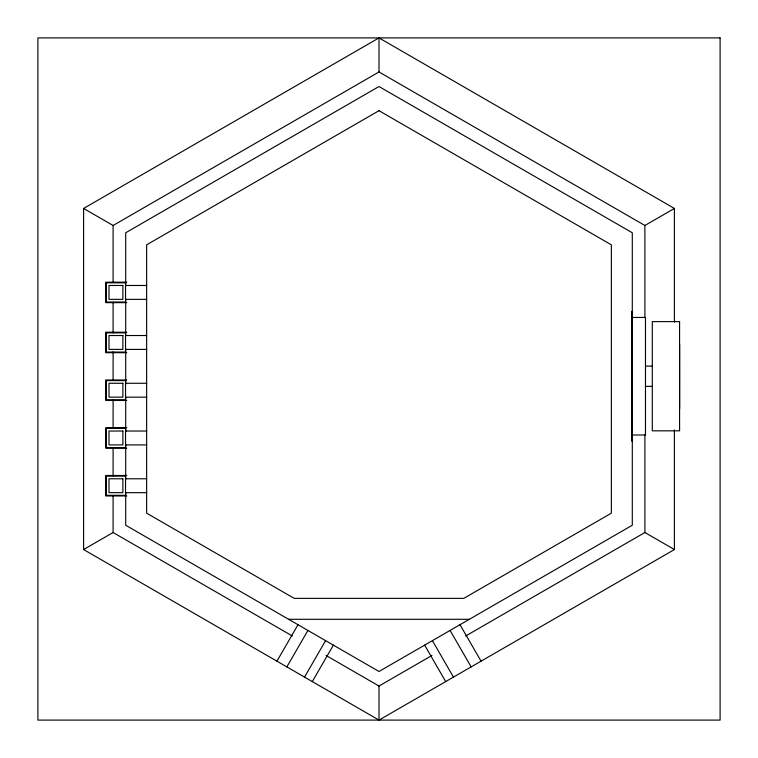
<?xml version="1.0" encoding="UTF-8"?>
<svg xmlns="http://www.w3.org/2000/svg" width="758" height="758" viewBox="0 0 758 758"><rect width="100%" height="100%" fill="white"/><g stroke="black" fill="none" stroke-linecap="round" stroke-linejoin="round"><path stroke-width="1.14" d="M276.945 661.175L297.998 624.715M286.856 666.898L307.909 630.438M304.536 677.112L325.589 640.643M312.305 681.594L333.359 645.134M674.402 429.928L674.402 549.55L379 720.1L83.598 549.55L83.598 208.45L379 37.9L674.402 208.45L674.402 322.15M113.103 282.166L113.103 225.486L379 71.963L644.897 225.486L644.897 317.593M83.598 549.55L113.103 532.514L292.285 635.971M644.897 225.486L674.402 208.45M326.006 655.433L379 686.037L431.994 655.433M465.715 635.971L644.897 532.514L644.897 434.505M126.757 282.184L105.703 282.184L105.703 302.65L126.757 302.65M125.534 285.472L146.635 285.472M125.534 299.363L146.635 299.363M631.831 317.45L645.475 317.45L645.475 434.997L631.831 434.997M126.757 332.231L105.703 332.231L105.703 352.697L126.757 352.697M125.534 335.519L146.635 335.519M125.534 349.41L146.635 349.41M645.475 366.095L652.297 366.095M126.757 379.985L105.703 379.985L105.703 400.451L126.757 400.451M125.534 383.273L146.635 383.273M645.475 386.353L652.297 386.353M125.534 397.164L146.635 397.164M126.757 427.739L105.703 427.739L105.703 448.205L126.757 448.205M125.534 431.027L146.635 431.027M125.534 444.918L146.635 444.918M126.757 475.493L105.703 475.493L105.703 495.959L126.757 495.959M125.534 478.781L146.635 478.781M125.534 492.672L146.635 492.672M288.609 619.295L469.392 619.295M83.598 208.45L113.103 225.486M644.897 532.514L674.402 549.55M460.002 624.715L481.055 661.175M450.091 630.438L471.144 666.898M432.411 640.643L453.464 677.112M424.641 645.134L445.695 681.594M679.623 344.52L679.623 348.31M679.623 348.671L679.623 351.693M679.623 352.063L679.623 355.796M679.623 356.156L679.623 359.946M679.623 360.315L679.623 361.907M679.623 362.267L679.623 370.112M679.623 370.482L679.623 391.005M679.623 391.374L679.623 393.819M679.623 394.188L679.623 397.969M679.623 398.338L679.623 404.677M679.623 405.047L679.623 408.534M631.831 311.235L631.831 441.213M379 37.9L379 71.963M379 686.037L379 720.1M125.705 286.041L125.705 232.763L379 86.516L632.295 232.763L632.295 525.237L379 671.484L125.705 525.237L125.705 492.084M125.705 299.069L125.705 335.775M125.705 348.803L125.705 384.325M125.705 397.353L125.705 431.69M125.705 444.719L125.705 479.056M113.103 302.243L113.103 332.942M113.103 351.835L113.103 380.184M113.103 400.252L113.103 427.417M113.103 447.495L113.103 475.834M113.103 495.912L113.103 532.514M379 110.687L146.635 244.843L146.635 513.157L294.218 598.365L463.782 598.365L611.365 513.157L611.365 244.843L379 110.687M720.1 37.9L37.9 37.9L37.9 720.1L720.1 720.1L720.1 37.9M125.534 282.819L106.338 282.819L106.338 302.016L125.534 302.016L125.534 282.819M122.872 285.472L109 285.472L109 299.353L122.872 299.353L122.872 285.472M679.585 321.619L652.297 321.619L652.297 430.828L679.585 430.828L679.585 321.619M125.534 332.857L106.338 332.857L106.338 352.063L125.534 352.063L125.534 332.857M122.872 335.519L109 335.519L109 349.4L122.872 349.4L122.872 335.519M125.534 380.611L106.338 380.611L106.338 399.817L125.534 399.817L125.534 380.611M122.872 383.273L109 383.273L109 397.154L122.872 397.154L122.872 383.273M125.534 428.365L106.338 428.365L106.338 447.571L125.534 447.571L125.534 428.365M122.872 431.027L109 431.027L109 444.908L122.872 444.908L122.872 431.027M125.534 476.119L106.338 476.119L106.338 495.325L125.534 495.325L125.534 476.119M122.872 478.781L109 478.781L109 492.662L122.872 492.662L122.872 478.781"/></g></svg>
